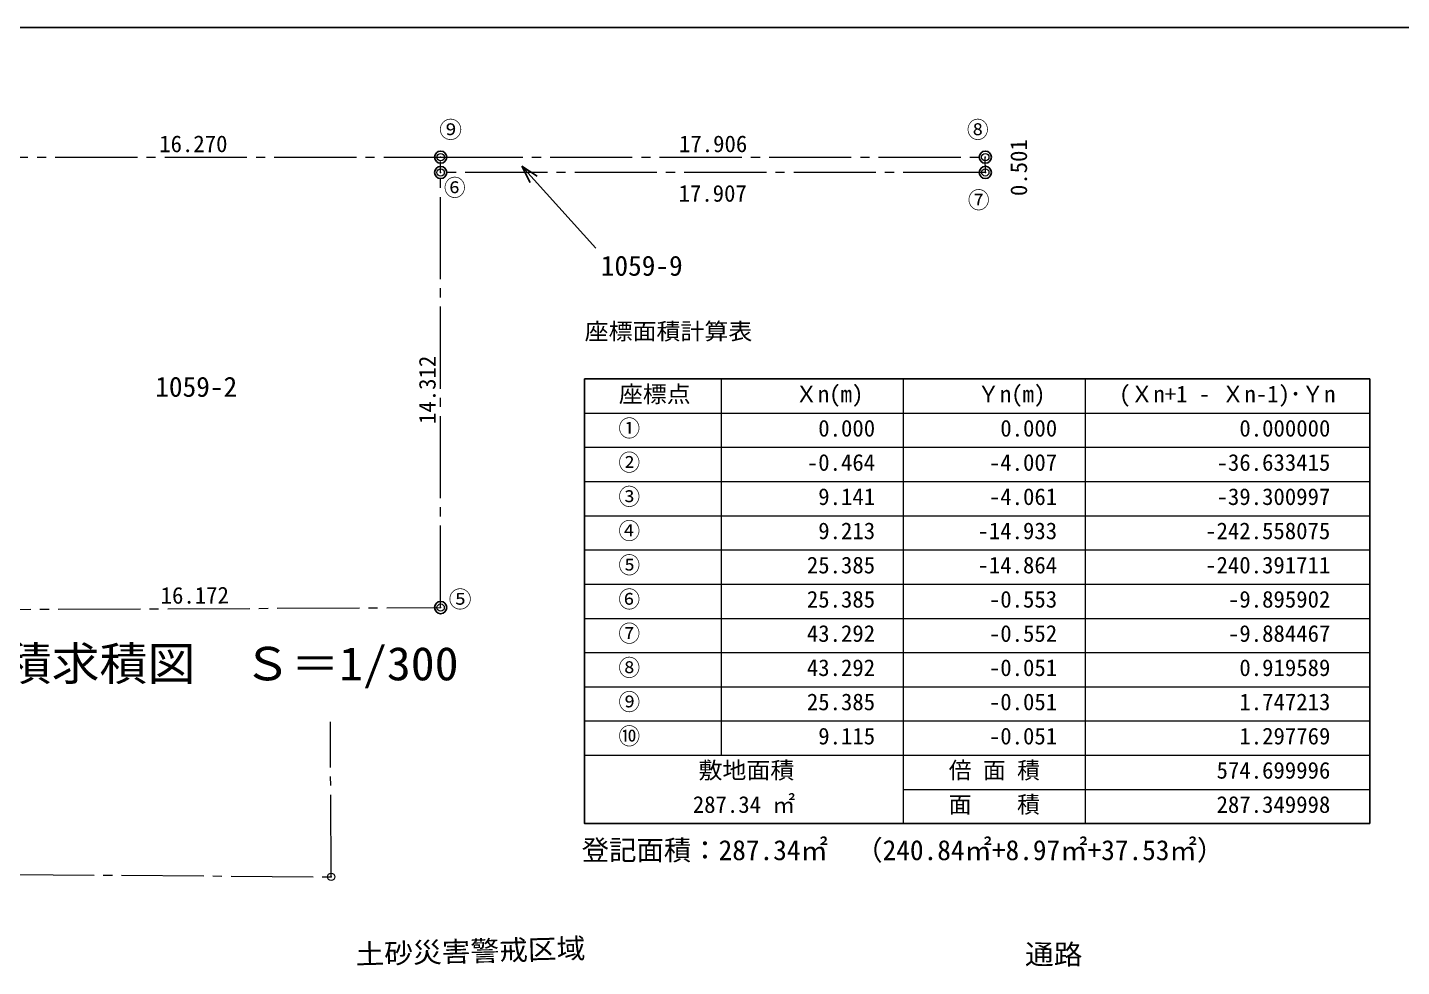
# Model space of a CAD drawing. Units: millimetres at full size, sheet at 1:150, with parts at 1:300. Extents: x -163003 to 39665, y -22268 to 660749.
# Drawn here: x -8099 to 14488, y 3690 to 19132 of the extents above; entities that cross this region are included whole.
import ezdxf
from ezdxf.enums import TextEntityAlignment as Align

# ---------------------------------------------------------------- set-up
doc = ezdxf.new("R2010")
doc.units = ezdxf.units.MM
doc.header["$LTSCALE"] = 150
doc.header["$PDMODE"] = 32
doc.header["$PDSIZE"] = 120
doc.linetypes.add('CHAIN2', pattern=[12, 9, -1, 1, -1])
doc.linetypes.add('DASHED1', pattern=[1.8, 1.2, -0.6])
for name, color, linetype, lineweight in [('2-0_補助線', 4, 'Continuous', 9), ('2-2', 7, 'Continuous', 25), ('C-9', 7, 'Continuous', 9), ('F-0_図名（一般）', 7, 'Continuous', 25)]:
    doc.layers.add(name, color=color, linetype=linetype, lineweight=lineweight)
doc.layers.add('C-5', color=3, linetype='Continuous')
doc.styles.add('ＭＳ ゴシック', font='')
doc.styles.get('ＭＳ ゴシック').set_extended_font_data('MS Gothic')

msp = doc.modelspace()

# ---------------------------------------------------------------- linework, layer by layer
at = {"layer": '2-0_補助線', "color": 2, "linetype": 'CHAIN2'}
for p, q in [((-3106.1, 5164.5), (-3120.7, 7716.3)), ((-11952.1, 5230.5), (-3106.1, 5164.5))]:
    msp.add_line(p, q, dxfattribs=at)
at = {"layer": '2-0_補助線', "color": 2}
msp.add_point((-3106.1, 5164.5), dxfattribs=at)
at = {"layer": 'C-9', "color": 2, "linetype": 'CHAIN2'}
for p, q in [((-9442.3, 16998.9), (-1307.1, 16998.9)), ((-1307.1, 16998.9), (7646, 16998.8)), ((7646.5, 16748.5), (7646, 16998.8)), ((7646.5, 16748.5), (-1307.3, 16748.2)), ((-1307.3, 9592.3), (-1307.3, 16748.2)), ((-9393.5, 9558.2), (-1307.3, 9592.3))]:
    msp.add_line(p, q, dxfattribs=at)
at = {"layer": 'C-9', "color": 4, "linetype": 'DASHED1'}
msp.add_line((-1307.3, 16748.2), (-1307.1, 16998.9), dxfattribs=at)
at = {"layer": 'C-9', "lineweight": 25}
for p, q in [((25.4, 16851.8), (1241.9, 15504)), ((25.4, 16851.8), (277.2, 16688.7)), ((25.4, 16851.8), (161.9, 16584.7)), ((1060.1, 13353.1), (13967.6, 13353.1)), ((13967.6, 13353.1), (13967.6, 6040.6))]:
    msp.add_line(p, q, dxfattribs=at)
at = {"layer": 'C-9', "color": 4}
for p, q in [((3302.6, 13353.1), (3302.6, 7165.6)), ((6295.1, 13353.1), (6295.1, 6040.6)), ((9287.6, 13353.1), (9287.6, 6040.6)), ((1060.1, 12790.6), (13967.6, 12790.6)), ((1060.1, 12228.1), (13967.6, 12228.1)), ((1060.1, 11665.6), (13967.6, 11665.6)), ((1060.1, 11103.1), (13967.6, 11103.1)), ((1060.1, 10540.6), (13967.6, 10540.6)), ((1060.1, 9978.1), (13967.6, 9978.1)), ((1060.1, 9415.6), (13967.6, 9415.6)), ((1060.1, 8853.1), (13967.6, 8853.1)), ((1060.1, 8290.6), (13967.6, 8290.6)), ((1060.1, 7728.1), (13967.6, 7728.1)), ((1060.1, 7165.6), (13967.6, 7165.6)), ((6295.1, 6603.1), (13967.6, 6603.1)), ((6295.1, 6040.6), (13967.6, 6040.6))]:
    msp.add_line(p, q, dxfattribs=at)
at = {"layer": 'C-9', "lineweight": 25}
msp.add_lwpolyline([(1060.1, 13353.1), (1060.1, 6040.6), (13967.6, 6040.6)], dxfattribs=at)
for centre in [(-1307.1, 16998.9), (7646, 16998.8), (-1307.3, 16748.2), (7646.5, 16748.5), (-1307.3, 9592.3)]:
    msp.add_circle(centre, 100, dxfattribs=at)
at = {"layer": 'C-9', "color": 2}
for p in [(-1307.1, 16998.9), (7646, 16998.8), (-1307.3, 16748.2), (7646.5, 16748.5), (-1307.3, 9592.3)]:
    msp.add_point(p, dxfattribs=at)
at = {"layer": 'F-0_図名（一般）'}
msp.add_line((-26430, 19131.9), (32970, 19131.9), dxfattribs=at)

# ---------------------------------------------------------------- texts
at = {"layer": '2-0_補助線', "color": 7, "style": 'ＭＳ ゴシック', "width": 1.05}
msp.add_text('通路', height=329.9, rotation=359.94, dxfattribs=at).set_placement((8298.2, 3626.8), align=Align.BOTTOM_LEFT)
at = {"layer": '2-2', "style": 'ＭＳ ゴシック', "width": 1.05}
msp.add_text('土砂災害警戒区域', height=329.9, rotation=1.557, dxfattribs=at).set_placement((-2700.4, 3625.6), align=Align.BOTTOM_LEFT)
at = {"layer": 'C-5', "style": 'ＭＳ ゴシック', "width": 1.05}
msp.add_text('敷地面積求積図\u3000Ｓ＝1/300', height=549.9, dxfattribs=at).set_placement((-10852.6, 8231.2), align=Align.BOTTOM_LEFT)
at = {"layer": 'C-9', "style": 'ＭＳ ゴシック'}
for s, height, p in [('⑨', 274.9, (-1331.4, 17231.4)), ('16.270', 274.9, (-5933.5, 16998.9)), ('Ｘn(m)', 274.9, (4517.6, 12884.4)), ('Ｙn(m)', 274.9, (7510.1, 12884.4)), ('(Ｘn+1 - Ｘn-1)･Ｙn', 274.9, (9846.3, 12884.4)), ('0.000', 274.9, (4900.1, 12321.9)), ('0.000', 274.9, (7892.6, 12321.9)), ('0.000000', 274.9, (11822.6, 12321.9)), ('-0.464', 274.9, (4712.6, 11759.4)), ('-4.007', 274.9, (7705.1, 11759.4)), ('-36.633415', 274.9, (11447.6, 11759.4)), ('9.141', 274.9, (4900.1, 11196.9)), ('-4.061', 274.9, (7705.1, 11196.9)), ('-39.300997', 274.9, (11447.6, 11196.9)), ('9.213', 274.9, (4900.1, 10634.4)), ('-14.933', 274.9, (7517.6, 10634.4)), ('-242.558075', 274.9, (11260.1, 10634.4)), ('25.385', 274.9, (4712.6, 10071.9)), ('-14.864', 274.9, (7517.6, 10071.9)), ('-240.391711', 274.9, (11260.1, 10071.9)), ('⑤', 274.9, (-1175.1, 9509.6)), ('25.385', 274.9, (4712.6, 9509.4)), ('-0.553', 274.9, (7705.1, 9509.4)), ('-9.895902', 274.9, (11635.1, 9509.4)), ('43.292', 274.9, (4712.6, 8946.9)), ('-0.552', 274.9, (7705.1, 8946.9)), ('-9.884467', 274.9, (11635.1, 8946.9)), ('43.292', 274.9, (4712.6, 8384.4)), ('-0.051', 274.9, (7705.1, 8384.4)), ('0.919589', 274.9, (11822.6, 8384.4)), ('25.385', 274.9, (4712.6, 7821.9)), ('-0.051', 274.9, (7705.1, 7821.9)), ('1.747213', 274.9, (11822.6, 7821.9)), ('9.115', 274.9, (4900.1, 7259.4)), ('-0.051', 274.9, (7705.1, 7259.4)), ('1.297769', 274.9, (11822.6, 7259.4)), ('倍 面 積', 274.9, (7045.1, 6696.9)), ('574.699996', 274.9, (11447.6, 6696.9)), ('287.34 ㎡', 274.9, (2837.6, 6134.4)), ('面    積', 274.9, (7045.1, 6134.4)), ('287.349998', 274.9, (11447.6, 6134.4)), ('登記面積：287.34㎡\u3000（240.84㎡+8.97㎡+37.53㎡）\u3000', 329.9, (1011.9, 5339.8))]:
    msp.add_text(s, height=height, dxfattribs=at).set_placement(p, align=Align.BOTTOM_LEFT)
for s, width, p in [('⑧', 0.95, (7343.9, 17231.4)), ('⑥', 0.95, (-1253.3, 16277.9)), ('⑦', 0.95, (7359.5, 16074.7)), ('座標面積計算表', 1.05, (1060.1, 13915.6)), ('座標点', 1.05, (1622.6, 12884.4)), ('①', 0.95, (1615.1, 12321.9)), ('②', 0.95, (1615.1, 11759.4)), ('③', 0.95, (1615.1, 11196.9)), ('④', 0.95, (1615.1, 10634.4)), ('⑤', 0.95, (1615.1, 10071.9)), ('⑥', 0.95, (1615.1, 9509.4)), ('⑦', 0.95, (1615.1, 8946.9)), ('⑧', 0.95, (1615.1, 8384.4)), ('⑨', 0.95, (1615.1, 7821.9)), ('⑩', 0.95, (1615.1, 7259.4)), ('敷地面積', 1.05, (2931.3, 6696.9))]:
    msp.add_text(s, height=274.9, dxfattribs=dict(at, width=width)).set_placement(p, align=Align.BOTTOM_LEFT)
for s, height, rotation, p in [('17.906', 274.9, 0.002, (2610.7, 16998.8)), ('0.501', 274.9, 90.101, (8415.7, 16360)), ('17.907', 274.9, 0.002, (2604, 16184.1)), ('1059-9', 329.9, 359.94, (1324.9, 14951)), ('14.312', 274.9, 90, (-1307.3, 12611.5)), ('1059-2', 329.9, 359.94, (-5998.8, 12960.6)), ('16.172', 274.9, 0.242, (-5909.1, 9572.9))]:
    msp.add_text(s, height=height, rotation=rotation, dxfattribs=at).set_placement(p, align=Align.BOTTOM_LEFT)

doc.saveas('drawing.dxf')
